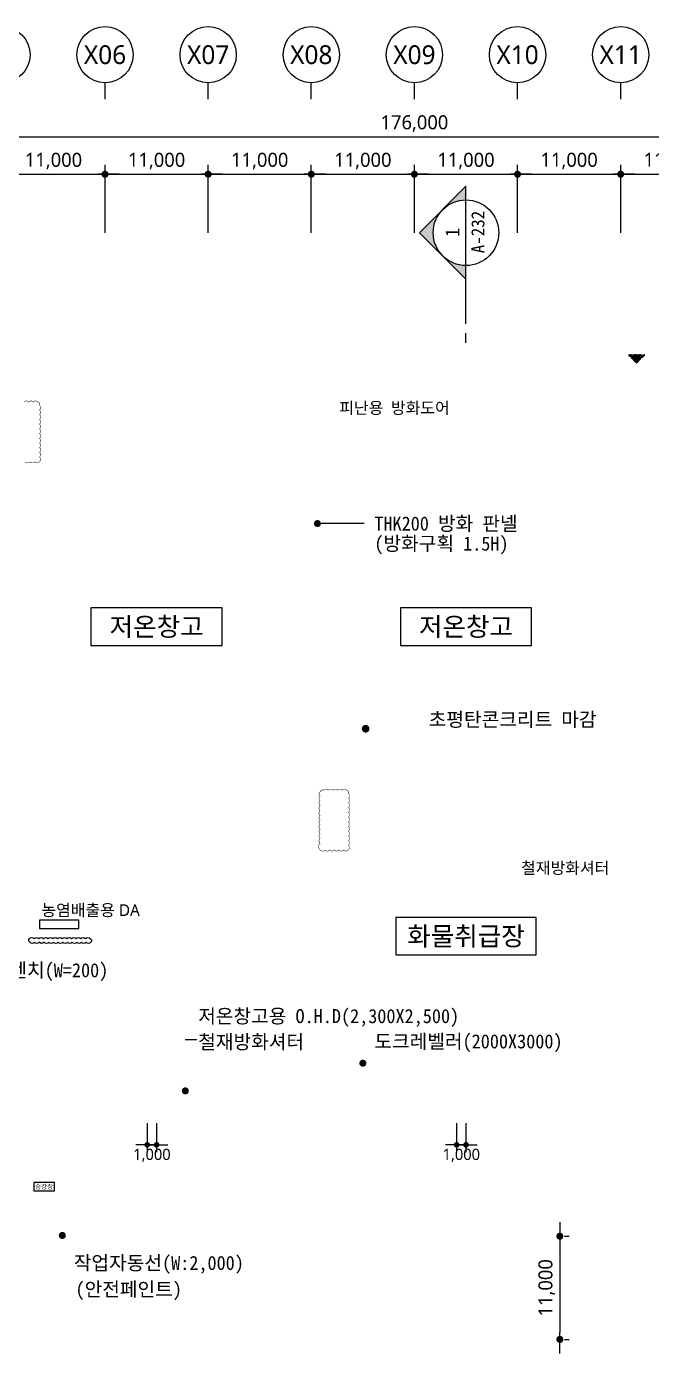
# Model space of a CAD drawing. Header units: millimetres. Extents: x 3546612 to 5615882, y 547008 to 3162891.
# Drawn here: x 4912737 to 4979396, y 1536391 to 1677891 of the extents above; entities that cross this region are included whole.
import ezdxf
from ezdxf.enums import TextEntityAlignment as Align

# ---------------------------------------------------------------- set-up
doc = ezdxf.new("R2010")
doc.units = ezdxf.units.MM
doc.linetypes.add('DASHDOTX2', pattern=[2, 1, -0.5, 0, -0.5])
for name, color, linetype, lineweight in [('A-AXIS-BUBL', 7, 'Continuous', 25), ('A-DIMS', 7, 'Continuous', 25), ('A-MKXS-LEAD', 7, 'Continuous', 25), ('A-MKXS-MAK1', 3, 'Continuous', 25), ('A-MKXS-MAK2', 3, 'DASHDOTX2', 25), ('A-MKXS-TEXT1', 3, 'Continuous', 25), ('A-MKXS-TEXT2', 7, 'Continuous', 25), ('A-XXXX-TXT2', 3, 'Continuous', 25), ('REV-202205', 20, 'Continuous', 25)]:
    doc.layers.add(name, color=color, linetype=linetype, lineweight=lineweight)
doc.styles.add('HY울릉도L', font='')
doc.styles.add('XR-평면도$0$맑은 고딕', font='malgun.ttf')
doc.styles.add('돋움체', font='')
doc.styles.add('맑은고딕', font='malgun.ttf')
doc.styles.get('HY울릉도L').set_extended_font_data('HYwulM')
doc.styles.get('돋움체').set_extended_font_data('DotumChe')
doc.dimstyles.new('CDIM', dxfattribs={"dimtxt": 3, "dimasz": 1.5, "dimexe": 2, "dimexo": 1, "dimgap": 1, "dimtad": 1, "dimdec": 0, "dimrnd": 0.5, "dimzin": 0, "dimdsep": 32, "dimlunit": 6, "dimtxsty": 'HY울릉도L', "dimblk1": '_CIDOT', "dimblk2": '_CIDOT', "dimsah": 1, "dimcen": 5.5, "dimclrd": 2, "dimclre": 2, "dimclrt": 7, "dimadec": 0, "dimazin": 0, "dimtfac": 1, "dimtdec": 0, "dimtix": 1, "dimtmove": 2, "dimatfit": 1, "dimldrblk": '_CIDOT', "dimfxl": 1, "dimtolj": 1, "dimtzin": 0, "dimlwd": -1, "dimarcsym": 0})

# ---------------------------------------------------------------- blocks, each defined once
blk = doc.blocks.new('_CIDOT')
at = {"color": 0, "linetype": 'ByBlock'}
blk.add_line((2, 0), (-1, 0), dxfattribs=at)
at = {"color": 0, "linetype": 'ByBlock', "const_width": 0.5}
blk.add_lwpolyline([(-0.25, 0, 1), (0.25, 0, 1)], format="xyb", close=True, dxfattribs=at)
blk = doc.blocks.new('*D32')
at = {"layer": 'A-DIMS', "lineweight": -2, "transparency": 16777216}
for p, q in [((170693, 255621), (170693, 262871)), ((181693, 255621), (181693, 262871))]:
    blk.add_line(p, q, dxfattribs=at)
at = {"layer": 'A-DIMS', "transparency": 16777216}
blk.add_line((171443, 261871), (180943, 261871), dxfattribs=at)
at = {"layer": 'A-DIMS', "transparency": 16777216, "xscale": 750, "yscale": 750, "zscale": 750, "rotation": 180}
blk.add_blockref('_CIDOT', (170693, 261871), dxfattribs=at)
at = {"layer": 'A-DIMS', "transparency": 16777216, "xscale": 750, "yscale": 750, "zscale": 750}
blk.add_blockref('_CIDOT', (181693, 261871), dxfattribs=at)
at = {"layer": 'A-DIMS', "color": 3, "transparency": 16777216, "insert": (176193, 263275), "char_height": 1500, "attachment_point": 5, "style": '맑은고딕'}
blk.add_mtext('\\A1;11,000', dxfattribs=at)
blk = doc.blocks.new('*D33')
at = {"layer": 'A-DIMS', "lineweight": -2, "transparency": 16777216}
for p, q in [((181693, 255621), (181693, 262871)), ((192693, 255621), (192693, 262871))]:
    blk.add_line(p, q, dxfattribs=at)
at = {"layer": 'A-DIMS', "transparency": 16777216}
blk.add_line((182443, 261871), (191943, 261871), dxfattribs=at)
at = {"layer": 'A-DIMS', "transparency": 16777216, "xscale": 750, "yscale": 750, "zscale": 750, "rotation": 180}
blk.add_blockref('_CIDOT', (181693, 261871), dxfattribs=at)
at = {"layer": 'A-DIMS', "transparency": 16777216, "xscale": 750, "yscale": 750, "zscale": 750}
blk.add_blockref('_CIDOT', (192693, 261871), dxfattribs=at)
at = {"layer": 'A-DIMS', "color": 3, "transparency": 16777216, "insert": (187193, 263275), "char_height": 1500, "attachment_point": 5, "style": '맑은고딕'}
blk.add_mtext('\\A1;11,000', dxfattribs=at)
blk = doc.blocks.new('*D34')
at = {"layer": 'A-DIMS', "lineweight": -2, "transparency": 16777216}
for p, q in [((192693, 255621), (192693, 262871)), ((203693, 255621), (203693, 262871))]:
    blk.add_line(p, q, dxfattribs=at)
at = {"layer": 'A-DIMS', "transparency": 16777216}
blk.add_line((193443, 261871), (202943, 261871), dxfattribs=at)
at = {"layer": 'A-DIMS', "transparency": 16777216, "xscale": 750, "yscale": 750, "zscale": 750, "rotation": 180}
blk.add_blockref('_CIDOT', (192693, 261871), dxfattribs=at)
at = {"layer": 'A-DIMS', "transparency": 16777216, "xscale": 750, "yscale": 750, "zscale": 750}
blk.add_blockref('_CIDOT', (203693, 261871), dxfattribs=at)
at = {"layer": 'A-DIMS', "color": 3, "transparency": 16777216, "insert": (198193, 263275), "char_height": 1500, "attachment_point": 5, "style": '맑은고딕'}
blk.add_mtext('\\A1;11,000', dxfattribs=at)
blk = doc.blocks.new('*D35')
at = {"layer": 'A-DIMS', "lineweight": -2, "transparency": 16777216}
for p, q in [((203693, 255621), (203693, 262871)), ((214693, 255621), (214693, 262871))]:
    blk.add_line(p, q, dxfattribs=at)
at = {"layer": 'A-DIMS', "transparency": 16777216}
blk.add_line((204443, 261871), (213943, 261871), dxfattribs=at)
at = {"layer": 'A-DIMS', "transparency": 16777216, "xscale": 750, "yscale": 750, "zscale": 750, "rotation": 180}
blk.add_blockref('_CIDOT', (203693, 261871), dxfattribs=at)
at = {"layer": 'A-DIMS', "transparency": 16777216, "xscale": 750, "yscale": 750, "zscale": 750}
blk.add_blockref('_CIDOT', (214693, 261871), dxfattribs=at)
at = {"layer": 'A-DIMS', "color": 3, "transparency": 16777216, "insert": (209193, 263275), "char_height": 1500, "attachment_point": 5, "style": '맑은고딕'}
blk.add_mtext('\\A1;11,000', dxfattribs=at)
blk = doc.blocks.new('*D36')
at = {"layer": 'A-DIMS', "lineweight": -2, "transparency": 16777216}
for p, q in [((214693, 255621), (214693, 262871)), ((225693, 255621), (225693, 262871))]:
    blk.add_line(p, q, dxfattribs=at)
at = {"layer": 'A-DIMS', "transparency": 16777216}
blk.add_line((215443, 261871), (224943, 261871), dxfattribs=at)
at = {"layer": 'A-DIMS', "transparency": 16777216, "xscale": 750, "yscale": 750, "zscale": 750, "rotation": 180}
blk.add_blockref('_CIDOT', (214693, 261871), dxfattribs=at)
at = {"layer": 'A-DIMS', "transparency": 16777216, "xscale": 750, "yscale": 750, "zscale": 750}
blk.add_blockref('_CIDOT', (225693, 261871), dxfattribs=at)
at = {"layer": 'A-DIMS', "color": 3, "transparency": 16777216, "insert": (220193, 263275), "char_height": 1500, "attachment_point": 5, "style": '맑은고딕'}
blk.add_mtext('\\A1;11,000', dxfattribs=at)
blk = doc.blocks.new('*D37')
at = {"layer": 'A-DIMS', "lineweight": -2, "transparency": 16777216}
for p, q in [((225693, 255621), (225693, 262871)), ((236693, 255621), (236693, 262871))]:
    blk.add_line(p, q, dxfattribs=at)
at = {"layer": 'A-DIMS', "transparency": 16777216}
blk.add_line((226443, 261871), (235943, 261871), dxfattribs=at)
at = {"layer": 'A-DIMS', "transparency": 16777216, "xscale": 750, "yscale": 750, "zscale": 750, "rotation": 180}
blk.add_blockref('_CIDOT', (225693, 261871), dxfattribs=at)
at = {"layer": 'A-DIMS', "transparency": 16777216, "xscale": 750, "yscale": 750, "zscale": 750}
blk.add_blockref('_CIDOT', (236693, 261871), dxfattribs=at)
at = {"layer": 'A-DIMS', "color": 3, "transparency": 16777216, "insert": (231193, 263275), "char_height": 1500, "attachment_point": 5, "style": '맑은고딕'}
blk.add_mtext('\\A1;11,000', dxfattribs=at)
blk = doc.blocks.new('*D38')
at = {"layer": 'A-DIMS', "lineweight": -2, "transparency": 16777216}
for p, q in [((236693, 255621), (236693, 262871)), ((247693, 255621), (247693, 262871))]:
    blk.add_line(p, q, dxfattribs=at)
at = {"layer": 'A-DIMS', "transparency": 16777216}
blk.add_line((237443, 261871), (246943, 261871), dxfattribs=at)
at = {"layer": 'A-DIMS', "transparency": 16777216, "xscale": 750, "yscale": 750, "zscale": 750, "rotation": 180}
blk.add_blockref('_CIDOT', (236693, 261871), dxfattribs=at)
at = {"layer": 'A-DIMS', "transparency": 16777216, "xscale": 750, "yscale": 750, "zscale": 750}
blk.add_blockref('_CIDOT', (247693, 261871), dxfattribs=at)
at = {"layer": 'A-DIMS', "color": 3, "transparency": 16777216, "insert": (242193, 263275), "char_height": 1500, "attachment_point": 5, "style": '맑은고딕'}
blk.add_mtext('\\A1;11,000', dxfattribs=at)
blk = doc.blocks.new('*D43')
at = {"layer": 'A-DIMS', "lineweight": -2, "transparency": 16777216}
for p, q in [((126693, 255621), (126693, 266871)), ((302693, 255621), (302693, 266871))]:
    blk.add_line(p, q, dxfattribs=at)
at = {"layer": 'A-DIMS', "transparency": 16777216}
blk.add_line((127443, 265871), (301943, 265871), dxfattribs=at)
at = {"layer": 'A-DIMS', "transparency": 16777216, "xscale": 750, "yscale": 750, "zscale": 750, "rotation": 180}
blk.add_blockref('_CIDOT', (126693, 265871), dxfattribs=at)
at = {"layer": 'A-DIMS', "transparency": 16777216, "xscale": 750, "yscale": 750, "zscale": 750}
blk.add_blockref('_CIDOT', (302693, 265871), dxfattribs=at)
at = {"layer": 'A-DIMS', "color": 3, "transparency": 16777216, "insert": (214693, 267275), "char_height": 1500, "attachment_point": 5, "style": '맑은고딕'}
blk.add_mtext('\\A1;176,000', dxfattribs=at)
blk = doc.blocks.new('글_승강장')
at = {"layer": 'A-XXXX-TXT2', "color": 0, "ltscale": 100}
blk.add_lwpolyline([(-1100, 450), (-1100, -450), (1100, -450), (1100, 450)], close=True, dxfattribs=at)
at = {"layer": 'A-XXXX-TXT2', "ltscale": 100, "style": 'XR-평면도$0$맑은 고딕'}
blk.add_text('승강장', height=500, dxfattribs=at).set_placement((0, 0), align=Align.MIDDLE_CENTER)
blk = doc.blocks.new('*D146')
at = {"layer": 'A-DIMS', "lineweight": -2, "transparency": 16777216}
for p, q in [((4925612, 1560940), (4925612, 1557840)), ((4926612, 1560940), (4926612, 1557840))]:
    blk.add_line(p, q, dxfattribs=at)
at = {"layer": 'A-DIMS', "transparency": 16777216}
for p, q in [((4925012, 1558640), (4924412, 1558640)), ((4926612, 1558640), (4925612, 1558640)), ((4927212, 1558640), (4927812, 1558640))]:
    blk.add_line(p, q, dxfattribs=at)
at = {"layer": 'A-DIMS', "transparency": 16777216, "xscale": 600, "yscale": 600, "zscale": 600}
blk.add_blockref('_CIDOT', (4925612, 1558640), dxfattribs=at)
at = {"layer": 'A-DIMS', "transparency": 16777216, "xscale": 600, "yscale": 600, "zscale": 600, "rotation": 180}
blk.add_blockref('_CIDOT', (4926612, 1558640), dxfattribs=at)
at = {"layer": 'A-DIMS', "color": 3, "transparency": 16777216, "insert": (4926112, 1557516), "char_height": 1200, "attachment_point": 5, "style": '맑은고딕'}
blk.add_mtext('\\A1;1,000', dxfattribs=at)
blk = doc.blocks.new('글_저온창고')
at = {"layer": 'A-XXXX-TXT2', "color": 0}
blk.add_lwpolyline([(-7000, -2000), (7000, -2000), (7000, 2000), (-7000, 2000)], close=True, dxfattribs=at)
at = {"layer": 'A-XXXX-TXT2', "style": '맑은고딕'}
blk.add_text('저온창고', height=2000, dxfattribs=at).set_placement((0, 0), align=Align.MIDDLE_CENTER)
blk = doc.blocks.new('A$C46A32BF9')
at = {"layer": 'A-MKXS-MAK1'}
h = blk.add_hatch(color=256, dxfattribs=at)
h.paths.add_polyline_path([(215243, 255634), (217718, 253159, -0.4142136), (217718, 258109)])
h.paths.add_polyline_path([(217718, 253159), (220193, 250684), (220193, 252134, -0.1989124)])
h.paths.add_polyline_path([(217718, 258109, -0.1989124), (220193, 259134), (220193, 260583)])
for p, q in [((220193, 260583), (215243, 255634)), ((220193, 245906), (220193, 260583)), ((220193, 250684), (215243, 255634)), ((220193, 243906), (220193, 244906))]:
    blk.add_line(p, q, dxfattribs=at)
blk.add_circle((220193, 255634), 3500, dxfattribs=at)
at = {"layer": 'A-MKXS-TEXT2', "style": '돋움체'}
for s, height, p in [('A-232', 1400, (221470, 255705)), ('1', 1500, (218750, 255676))]:
    blk.add_text(s, height=height, rotation=90, dxfattribs=at).set_placement(p, align=Align.MIDDLE)
blk = doc.blocks.new('*D213')
at = {"layer": 'A-DIMS', "transparency": 16777216}
blk.add_line((4969623, 1548141), (4969623, 1538641), dxfattribs=at)
at = {"layer": 'A-DIMS', "lineweight": -2, "transparency": 16777216}
for p, q in [((4970117, 1548891), (4970623, 1548891)), ((4970117, 1537891), (4970623, 1537891))]:
    blk.add_line(p, q, dxfattribs=at)
at = {"layer": 'A-DIMS', "transparency": 16777216, "xscale": 750, "yscale": 750, "zscale": 750}
for p, rotation in [((4969623, 1548891), 90), ((4969623, 1537891), 270)]:
    blk.add_blockref('_CIDOT', p, dxfattribs=dict(at, rotation=rotation))
at = {"layer": 'A-DIMS', "color": 3, "transparency": 16777216, "insert": (4968218, 1543391), "char_height": 1500, "attachment_point": 5, "rotation": 90, "style": '맑은고딕'}
blk.add_mtext('\\A1;11,000', dxfattribs=at)
blk = doc.blocks.new('*D215')
at = {"layer": 'A-DIMS', "lineweight": -2, "transparency": 16777216}
for p, q in [((4958612, 1560940), (4958612, 1557840)), ((4959612, 1560940), (4959612, 1557840))]:
    blk.add_line(p, q, dxfattribs=at)
at = {"layer": 'A-DIMS', "transparency": 16777216}
for p, q in [((4958012, 1558640), (4957412, 1558640)), ((4959612, 1558640), (4958612, 1558640)), ((4960212, 1558640), (4960812, 1558640))]:
    blk.add_line(p, q, dxfattribs=at)
at = {"layer": 'A-DIMS', "transparency": 16777216, "xscale": 600, "yscale": 600, "zscale": 600}
blk.add_blockref('_CIDOT', (4958612, 1558640), dxfattribs=at)
at = {"layer": 'A-DIMS', "transparency": 16777216, "xscale": 600, "yscale": 600, "zscale": 600, "rotation": 180}
blk.add_blockref('_CIDOT', (4959612, 1558640), dxfattribs=at)
at = {"layer": 'A-DIMS', "color": 3, "transparency": 16777216, "insert": (4959112, 1557516), "char_height": 1200, "attachment_point": 5, "style": '맑은고딕'}
blk.add_mtext('\\A1;1,000', dxfattribs=at)
blk = doc.blocks.new('글_작업장')
at = {"layer": 'A-XXXX-TXT2', "color": 0}
blk.add_lwpolyline([(-7500, -2000), (7500, -2000), (7500, 2000), (-7500, 2000)], close=True, dxfattribs=at)
at = {"layer": 'A-XXXX-TXT2', "style": '맑은고딕'}
blk.add_text('화물취급장', height=2000, dxfattribs=at).set_placement((0, 0), align=Align.MIDDLE_CENTER)
blk = doc.blocks.new('DIM(210222)')
for p, q in [((181693, 269870.6), (181693, 271620.6)), ((192693, 269870.6), (192693, 271620.6)), ((203693, 269870.6), (203693, 271620.6)), ((214693, 269870.6), (214693, 271620.6)), ((225693, 269870.6), (225693, 271620.6)), ((236693, 269870.6), (236693, 271620.6))]:
    blk.add_line(p, q)
at = {"layer": 'A-AXIS-BUBL', "ltscale": 0.2}
for centre in [(170693, 274620.6), (181693, 274620.6), (192693, 274620.6), (203693, 274620.6), (214693, 274620.6), (225693, 274620.6), (236693, 274620.6)]:
    blk.add_circle(centre, 3000, dxfattribs=at)
at = {"layer": 'A-XXXX-TXT2', "ltscale": 0.2, "style": '맑은고딕'}
for s, p in [('X06', (181693, 274620.6)), ('X07', (192693, 274620.6)), ('X08', (203693, 274620.6)), ('X09', (214693, 274620.6)), ('X10', (225693, 274620.6)), ('X11', (236693, 274620.6))]:
    blk.add_text(s, height=2000, dxfattribs=at).set_placement(p, align=Align.MIDDLE)
at = {"layer": 'A-DIMS'}
for p1, p2, distance, picture, middle in [((126693, 255120.6), (302693, 255120.6), 10750, '*D43', (214693, 267275.5)), ((170693, 255120.6), (181693, 255120.6), 6750, '*D32', (176193, 263275.5)), ((181693, 255120.6), (192693, 255120.6), 6750, '*D33', (187193, 263275.5)), ((192693, 255120.6), (203693, 255120.6), 6750, '*D34', (198193, 263275.5)), ((203693, 255120.6), (214693, 255120.6), 6750, '*D35', (209193, 263275.5)), ((214693, 255120.6), (225693, 255120.6), 6750, '*D36', (220193, 263275.5)), ((225693, 255120.6), (236693, 255120.6), 6750, '*D37', (231193, 263275.5)), ((236693, 255120.6), (247693, 255120.6), 6750, '*D38', (242193, 263275.5))]:
    dim = blk.add_aligned_dim(p1=p1, p2=p2, distance=distance, dimstyle='CDIM', override={"dimscale": 500, "dimtxsty": '맑은고딕', "dimclrd": 256, "dimclre": 256, "dimclrt": 3}, dxfattribs=at)
    dim.commit()
    dim.dimension.update_dxf_attribs({"geometry": picture, "text_midpoint": middle})

msp = doc.modelspace()

# ---------------------------------------------------------------- hatches: boundary and pattern name
h = msp.add_hatch(color=240)
h.dxf.hatch_style = 1
h.paths.add_polyline_path([(4976932.1, 1642890.2), (4977811.8, 1642010.5), (4978691.6, 1642890.2)])

# ---------------------------------------------------------------- linework, layer by layer
msp.add_line((4929673.3, 1569883.9), (4930898.3, 1569883.9))
at = {"layer": 'A-MKXS-LEAD'}
msp.add_line((4948742.4, 1624891.2), (4943765.8, 1624891.2), dxfattribs=at)
for points, const_width in [([(4943578.3, 1624891.2, 1), (4943953.3, 1624891.2, 1)], 375), ([(4948701.4, 1603031.6, 1), (4949116, 1602990.2, 1)], 400), ([(4948424.3, 1567341.2, 1), (4948799.3, 1567341.2, 1)], 375), ([(4929485.8, 1564391.2, 1), (4929860.8, 1564391.2, 1)], 375), ([(4916368.2, 1548975.1, 1), (4916743.2, 1548975.1, 1)], 375)]:
    msp.add_lwpolyline(points, format="xyb", close=True, dxfattribs=dict(at, const_width=const_width))
at = {"layer": 'A-MKXS-MAK2', "color": 240}
msp.add_lwpolyline([(4976932.1, 1642890.2), (4977811.8, 1642010.5), (4978691.6, 1642890.2)], close=True, dxfattribs=at)
at = {"layer": 'A-XXXX-TXT2', "color": 0, "ltscale": 100}
msp.add_lwpolyline([(4914111.8, 1582591.2), (4914111.8, 1581691.2), (4918311.8, 1581691.2), (4918311.8, 1582591.2)], close=True, dxfattribs=at)
at = {"layer": 'REV-202205', "const_width": 50}
msp.add_lwpolyline([(4912611.8, 1631491.2, 0.52056705), (4913111.8, 1631491.2, 0.52056705), (4913611.8, 1631491.2, 0.52056705), (4914111.8, 1631491.2, 0.52056705), (4914111.8, 1631991.2, 0.52056705), (4914111.8, 1632491.2, 0.52056705), (4914111.8, 1632991.2, 0.52056705), (4914111.8, 1633491.2, 0.52056705), (4914111.8, 1633991.2, 0.52056705), (4914111.8, 1634491.2, 0.52056705), (4914111.8, 1634991.2, 0.52056705), (4914111.8, 1635491.2, 0.52056705), (4914111.8, 1635991.2, 0.52056705), (4914111.8, 1636491.2, 0.52056705), (4914111.8, 1636991.2, 0.52056705), (4914111.8, 1637491.2, 0.52056705), (4913961.8, 1637841.2, 0.52056705), (4913461.8, 1637841.2, 0.52056705), (4912961.8, 1637841.2, 0.52056705), (4912461.8, 1637841.2, 0.52056705)], format="xyb", dxfattribs=at)
msp.add_lwpolyline([(4944061.8, 1590091.2, 0.52056705), (4944561.8, 1590091.2, 0.52056705), (4945061.8, 1590091.2, 0.52056705), (4945561.8, 1590091.2, 0.52056705), (4946061.8, 1590091.2, 0.52056705), (4946561.8, 1590091.2, 0.52056705), (4947061.8, 1590091.2, 0.52056705), (4947061.8, 1590591.2, 0.52056705), (4947061.8, 1591091.2, 0.52056705), (4947061.8, 1591591.2, 0.52056705), (4947061.8, 1592091.2, 0.52056705), (4947061.8, 1592591.2, 0.52056705), (4947061.8, 1593091.2, 0.52056705), (4947061.8, 1593591.2, 0.52056705), (4947061.8, 1594091.2, 0.52056705), (4947061.8, 1594591.2, 0.52056705), (4947061.8, 1595091.2, 0.52056705), (4947061.8, 1595591.2, 0.52056705), (4947061.8, 1596091.2, 0.52056705), (4946911.8, 1596441.2, 0.52056705), (4946411.8, 1596441.2, 0.52056705), (4945911.8, 1596441.2, 0.52056705), (4945411.8, 1596441.2, 0.52056705), (4944911.8, 1596441.2, 0.52056705), (4944411.8, 1596441.2, 0.52056705), (4944061.8, 1596291.2, 0.52056705), (4944061.8, 1595791.2, 0.52056705), (4944061.8, 1595291.2, 0.52056705), (4944061.8, 1594791.2, 0.52056705), (4944061.8, 1594291.2, 0.52056705), (4944061.8, 1593791.2, 0.52056705), (4944061.8, 1593291.2, 0.52056705), (4944061.8, 1592791.2, 0.52056705), (4944061.8, 1592291.2, 0.52056705), (4944061.8, 1591791.2, 0.52056705), (4944061.8, 1591291.2, 0.52056705), (4944061.8, 1590791.2, 0.52056705)], format="xyb", close=True, dxfattribs=at)
at = {"layer": 'REV-202205'}
msp.add_lwpolyline([(4919601.5, 1580237.2, -0.52056705), (4919101.5, 1580237.2, -0.52056705), (4918601.5, 1580237.2, -0.52056705), (4918101.5, 1580237.2, -0.52056705), (4917601.5, 1580237.2, -0.52056705), (4917101.5, 1580237.2, -0.52056705), (4916601.5, 1580237.2, -0.52056705), (4916101.5, 1580237.2, -0.52056705), (4915601.5, 1580237.2, -0.52056705), (4915101.5, 1580237.2, -0.52056705), (4914601.5, 1580237.2, -0.52056705), (4914101.5, 1580237.2, -0.52056705), (4913601.5, 1580237.2, -0.52056705), (4913101.5, 1580237.2, -0.52056705), (4913036, 1580631.9, -0.52056705), (4913536, 1580631.9, -0.52056705), (4914036, 1580631.9, -0.52056705), (4914536, 1580631.9, -0.52056705), (4915036, 1580631.9, -0.52056705), (4915536, 1580631.9, -0.52056705), (4916036, 1580631.9, -0.52056705), (4916536, 1580631.9, -0.52056705), (4917036, 1580631.9, -0.52056705), (4917536, 1580631.9, -0.52056705), (4918036, 1580631.9, -0.52056705), (4918536, 1580631.9, -0.52056705), (4919036, 1580631.9, -0.52056705), (4919536, 1580631.9, -0.52056705)], format="xyb", close=True, dxfattribs=at)

# ---------------------------------------------------------------- block references
for name, p in [('DIM(210222)', (4739418.8, 1400270.6)), ('A$C46A32BF9', (4739418.8, 1400270.6)), ('글_저온창고', (4926611.8, 1613891.2)), ('글_저온창고', (4959611.8, 1613891.2)), ('글_작업장', (4959611.8, 1580891.2)), ('글_승강장', (4914611.4, 1554181))]:
    msp.add_blockref(name, p)

# ---------------------------------------------------------------- texts
at = {"layer": 'A-MKXS-TEXT1'}
for s, height, style, p in [('피난용 방화도어', 1250, '돋움체', (4946094.2, 1637222.1)), ('THK200 방화 판넬', 1500, '돋움체', (4949839.4, 1624891.2)), ('(방화구획 1.5H)', 1500, '돋움체', (4949839.4, 1622757.8)), ('초평탄콘크리트 마감', 1500, '돋움체', (4955630.3, 1603998.7)), ('철재방화셔터', 1250, '맑은고딕', (4965490, 1588170.6)), ('농염배출용 DA', 1250, '맑은고딕', (4914325.7, 1583667.5)), ('무소음 트렌치(W=200)', 1500, '돋움체', (4902408.2, 1577256.9)), ('저온창고용 O.H.D(2,300X2,500)', 1500, '돋움체', (4931050.2, 1572366.8)), ('철재방화셔터', 1500, '돋움체', (4931050.2, 1569618)), ('도크레벨러(2000X3000)', 1500, '돋움체', (4949836.8, 1569672.4)), ('작업자동선(W:2,000)', 1500, '돋움체', (4917780.7, 1546045.2)), ('(안전페인트)', 1500, '돋움체', (4917960.3, 1543233.4))]:
    msp.add_text(s, height=height, dxfattribs=dict(at, style=style)).set_placement(p, align=Align.MIDDLE_LEFT)

# ---------------------------------------------------------------- dimensions: what is measured, and where the dimension line sits
at = {"layer": 'A-DIMS'}
for base, p1, p2, picture, middle in [((4925611.8, 1558640.3), (4926611.8, 1561340.1), (4925611.8, 1561340.1), '*D146', (4926111.8, 1557516.4)), ((4958611.8, 1558640.3), (4959611.8, 1561340.1), (4958611.8, 1561340.1), '*D215', (4959111.8, 1557516.4))]:
    dim = msp.add_linear_dim(base=base, p1=p1, p2=p2, angle=180, dimstyle='CDIM', override={"dimscale": 400, "dimtad": 4, "dimtxsty": '맑은고딕', "dimclrd": 256, "dimclre": 256, "dimclrt": 3}, dxfattribs=at)
    dim.commit()
    dim.dimension.update_dxf_attribs({"geometry": picture, "text_midpoint": middle})
dim = msp.add_aligned_dim(p1=(4969617.2, 1548891.2), p2=(4969617.2, 1537891.2), distance=6, dimstyle='CDIM', override={"dimscale": 500, "dimtxsty": '맑은고딕', "dimclrd": 256, "dimclre": 256, "dimclrt": 3}, dxfattribs=at)
dim.commit()
dim.dimension.update_dxf_attribs({"geometry": '*D213', "text_midpoint": (4968218.3, 1543391.2)})

doc.saveas('drawing.dxf')
